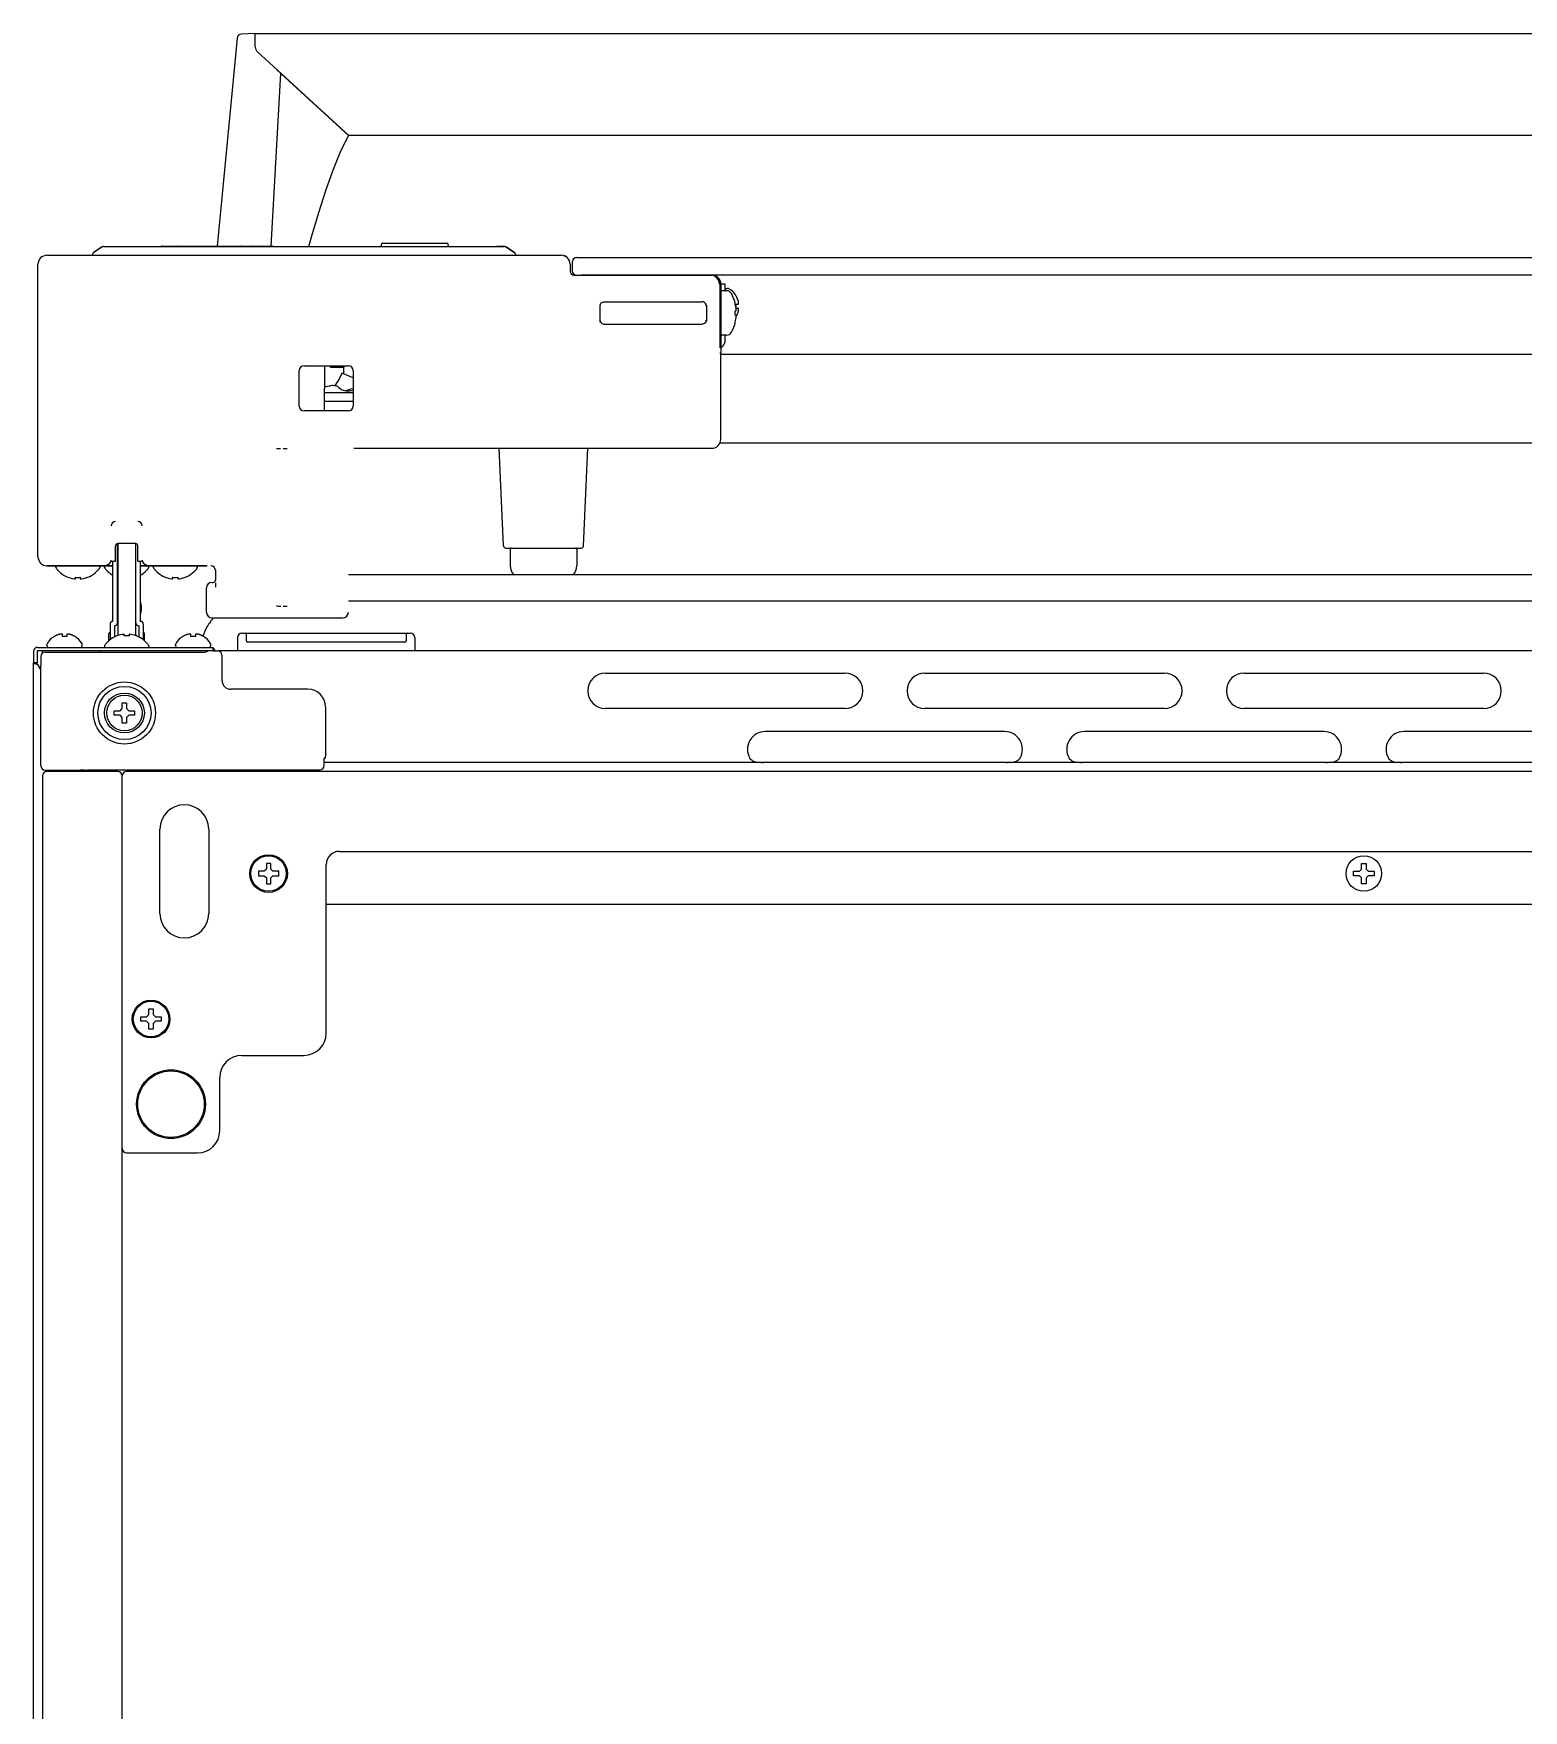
# Model space of a CAD drawing. Header units: millimetres. Extents: x -16733 to -11990, y 4333 to 7122.
# Drawn here: x -13986 to -13650, y 6743.9 to 7122 of the extents above; entities that cross this region are included whole.
import ezdxf

# ---------------------------------------------------------------- set-up
doc = ezdxf.new("R2010")
doc.units = ezdxf.units.MM
doc.header["$LTSCALE"] = 346.5
doc.layers.get('0').update_dxf_attribs({"linetype": 'CONTINUOUS'})

msp = doc.modelspace()

# ---------------------------------------------------------------- linework, layer by layer
at = {"color": 7, "linetype": 'Continuous'}
for p, q in [((-13940.14, 7120.98), (-13944.6, 7074.05)), ((-13936.04, 7122), (-13939.18, 7121.89)), ((-13936.04, 7118.98), (-13936.04, 7122)), ((-13936.04, 7122), (-13436.04, 7122)), ((-13914.96, 7099), (-13935.55, 7117.87)), ((-13932.43, 7074.05), (-13930.26, 7113)), ((-13915.04, 7099), (-13931.14, 7113.81)), ((-13457.13, 7099), (-13914.96, 7099)), ((-13907.54, 7074.25), (-13907.54, 7074.5)), ((-13907.29, 7074.75), (-13892.79, 7074.75)), ((-13892.54, 7074.25), (-13892.54, 7074.5)), ((-13983.04, 7072), (-13867.04, 7072)), ((-13972.71, 7072.24), (-13972.72, 7072)), ((-13972.68, 7072.39), (-13972.71, 7072.24)), ((-13972.48, 7072.64), (-13972.53, 7072.61)), ((-13970.53, 7073.92), (-13972.49, 7072.64)), ((-13970.53, 7073.92), (-13972.48, 7072.64)), ((-13970.25, 7074), (-13879.83, 7074)), ((-13970.08, 7074), (-13969.73, 7074)), ((-13957.08, 7074.05), (-13932.34, 7074.05)), ((-13880.16, 7074), (-13881.59, 7074)), ((-13880, 7074), (-13880.04, 7074)), ((-13877.6, 7072.64), (-13879.56, 7073.92)), ((-13879.56, 7073.92), (-13877.6, 7072.64)), ((-13877.53, 7072.59), (-13877.6, 7072.64)), ((-13877.37, 7072.24), (-13877.38, 7072.3)), ((-13877.37, 7072.24), (-13877.36, 7072)), ((-13864.54, 7070.51), (-13864.54, 7068.51)), ((-13863.54, 7071.51), (-13508.54, 7071.51)), ((-13985.04, 7004), (-13985.04, 7070)), ((-13865.04, 7070), (-13865.04, 7068.5)), ((-13865.04, 7070), (-13865.04, 7068.5)), ((-13865.04, 7070), (-13865.04, 7068.5)), ((-13864.09, 7067.5), (-13833.3, 7067.5)), ((-13509.54, 7067.51), (-13862.54, 7067.51)), ((-13833.3, 7067.5), (-13833.04, 7067.5)), ((-13833.3, 7067.5), (-13833.04, 7067.5)), ((-13831.3, 7065.5), (-13831.3, 7051.12)), ((-13831.04, 7065.5), (-13831.04, 7050)), ((-13831.04, 7065.5), (-13831.04, 7050)), ((-13830.04, 7065.5), (-13831.04, 7065.5)), ((-13829.75, 7064), (-13830.79, 7064)), ((-13830.04, 7064), (-13830.04, 7065.5)), ((-13829.44, 7064.5), (-13829.64, 7064.5)), ((-13858.29, 7057.24), (-13858.29, 7060.75)), ((-13857.29, 7061.54), (-13835.34, 7061.54)), ((-13834.26, 7060.75), (-13834.26, 7057.24)), ((-13827.85, 7061.3), (-13827.84, 7061.3)), ((-13827.6, 7062.8), (-13827.56, 7062.8)), ((-13827.6, 7061), (-13827.05, 7061)), ((-13827.05, 7060), (-13827.6, 7060)), ((-13827.6, 7059.57), (-13827.58, 7059.6)), ((-13858.24, 7056.91), (-13858.29, 7057.24)), ((-13857.29, 7056.45), (-13835.34, 7056.45)), ((-13827.84, 7056.7), (-13827.85, 7056.7)), ((-13827.56, 7058.2), (-13827.6, 7058.2)), ((-13829.75, 7054), (-13830.79, 7054)), ((-13830.04, 7052.91), (-13830.04, 7054)), ((-13831.29, 7050), (-13831.04, 7050)), ((-13831.04, 7051.08), (-13830.63, 7051.5)), ((-13541.04, 7049.6), (-13831.04, 7049.6)), ((-13831.04, 7030.5), (-13831.04, 7049.01)), ((-13926.13, 7038), (-13926.13, 7046)), ((-13925.04, 7047.09), (-13915.04, 7047.09)), ((-13920.39, 7047.09), (-13920.48, 7036.91)), ((-13919.04, 7046.79), (-13919.04, 7047.09)), ((-13919.04, 7046.79), (-13916.04, 7046.79)), ((-13913.95, 7044.38), (-13916.48, 7045.45)), ((-13916.04, 7047.09), (-13916.04, 7046.79)), ((-13916.04, 7045.27), (-13916.04, 7046.79)), ((-13913.95, 7046), (-13913.95, 7038)), ((-13913.95, 7041), (-13920.44, 7041)), ((-13917.25, 7042.27), (-13916.83, 7041.91)), ((-13915.04, 7036.91), (-13925.04, 7036.91)), ((-13913.95, 7039), (-13920.46, 7039)), ((-13540.8, 7029.6), (-13831.28, 7029.6)), ((-13913.79, 7028.5), (-13855.46, 7028.5)), ((-13913.79, 7028.5), (-13833.04, 7028.5)), ((-13880.06, 7006.48), (-13881.02, 7028.5)), ((-13862.02, 7006.48), (-13861.06, 7028.5)), ((-13967.54, 7003), (-13967.54, 7006.5)), ((-13967.14, 6989.1), (-13967.14, 7006.98)), ((-13967.04, 7007), (-13967.04, 6986.26)), ((-13963.04, 7007), (-13967.04, 7007)), ((-13963.04, 7007), (-13963.04, 6986.26)), ((-13962.94, 6989.1), (-13962.94, 7006.98)), ((-13962.54, 7003), (-13962.54, 7006.5)), ((-13968.58, 7003), (-13967.54, 7003)), ((-13968.14, 6989.45), (-13968.14, 7003)), ((-13967.14, 7003), (-13967.04, 7003)), ((-13963.04, 7003), (-13962.94, 7003)), ((-13962.54, 7003), (-13961.5, 7003)), ((-13961.94, 6989.45), (-13961.94, 7003)), ((-13879.56, 7006), (-13862.52, 7006)), ((-13878.54, 7005.75), (-13878.54, 7001.95)), ((-13863.54, 7005.75), (-13863.54, 7001.95)), ((-13968.14, 7002), (-13983.04, 7002)), ((-13982.34, 7002), (-13983.04, 7002)), ((-13983.04, 7002), (-13968.14, 7002)), ((-13981.04, 7001.68), (-13981.04, 7001.8)), ((-13980.54, 7000.96), (-13980.54, 7001)), ((-13980.54, 7001), (-13980.52, 7001)), ((-13976.59, 6999.04), (-13976.59, 6999.4)), ((-13975.49, 6999.4), (-13975.49, 6999.04)), ((-13971.56, 7001), (-13971.54, 7001)), ((-13971.54, 7001), (-13971.54, 7000.96)), ((-13971.04, 7001.68), (-13971.04, 7001.8)), ((-13970.04, 7001.68), (-13970.04, 7001.8)), ((-13969.54, 7000.96), (-13969.54, 7001)), ((-13969.54, 7001), (-13969.52, 7001)), ((-13969.29, 7002.26), (-13969.29, 7002)), ((-13967.04, 7002), (-13967.14, 7002)), ((-13967.04, 7002), (-13967.14, 7002)), ((-13962.94, 7002), (-13963.04, 7002)), ((-13962.94, 7002), (-13963.04, 7002)), ((-13947.04, 7002), (-13961.94, 7002)), ((-13961.94, 7002), (-13947.04, 7002)), ((-13960.79, 7002.26), (-13960.79, 7002)), ((-13960.56, 7001), (-13960.54, 7001)), ((-13960.54, 7001), (-13960.54, 7000.96)), ((-13960.04, 7001.68), (-13960.04, 7001.8)), ((-13959.04, 7001.68), (-13959.04, 7001.8)), ((-13958.54, 7000.96), (-13958.54, 7001)), ((-13958.54, 7001), (-13958.52, 7001)), ((-13954.59, 6999.04), (-13954.59, 6999.4)), ((-13953.49, 6999.4), (-13953.49, 6999.04)), ((-13949.56, 7001), (-13949.54, 7001)), ((-13949.54, 7001), (-13949.54, 7000.96)), ((-13949.04, 7001.68), (-13949.04, 7001.8)), ((-13947.04, 7002), (-13947.74, 7002)), ((-13945.04, 7001), (-13945.04, 6998.75)), ((-13915.04, 7000), (-13457.04, 7000)), ((-13947.04, 6991.5), (-13947.04, 6997)), ((-13945.79, 6998.25), (-13945.54, 6998.25)), ((-13457.04, 6994), (-13915.04, 6994)), ((-13968.79, 6988.8), (-13968.79, 6985.3)), ((-13967.79, 6988.45), (-13967.79, 6985.95)), ((-13962.29, 6988.45), (-13962.29, 6985.95)), ((-13961.29, 6988.8), (-13961.29, 6985.3)), ((-13945.79, 6990.25), (-13916.29, 6990.25)), ((-13985.14, 6983.6), (-13945.54, 6983.6)), ((-13983.04, 6984), (-13983.04, 6984.2)), ((-13981.34, 6986.04), (-13981.34, 6986.08)), ((-13979.54, 6986.04), (-13979.54, 6986.59)), ((-13978.54, 6986.59), (-13978.54, 6986.04)), ((-13976.74, 6986.08), (-13976.74, 6986.04)), ((-13975.04, 6984), (-13975.04, 6984.2)), ((-13970.04, 6983.91), (-13970.04, 6983.8)), ((-13969.54, 6984.6), (-13969.54, 6984.64)), ((-13969.52, 6984.6), (-13969.54, 6984.6)), ((-13969.09, 6985.04), (-13969.09, 6986.65)), ((-13965.59, 6986.19), (-13965.59, 6986.56)), ((-13964.49, 6986.56), (-13964.49, 6986.19)), ((-13960.99, 6985.04), (-13960.99, 6986.65)), ((-13960.54, 6984.6), (-13960.56, 6984.6)), ((-13960.54, 6984.64), (-13960.54, 6984.6)), ((-13960.04, 6983.91), (-13960.04, 6983.8)), ((-13954.04, 6984), (-13954.04, 6984.2)), ((-13952.34, 6986.04), (-13952.34, 6986.08)), ((-13950.54, 6986.04), (-13950.54, 6986.59)), ((-13949.54, 6986.59), (-13949.54, 6986.04)), ((-13947.74, 6986.08), (-13947.74, 6986.04)), ((-13946.04, 6984), (-13946.04, 6984.2)), ((-13945.54, 6982.8), (-13945.54, 6983.6)), ((-13940.04, 6985.8), (-13940.04, 6982.8)), ((-13939.04, 6986.8), (-13901.04, 6986.8)), ((-13938.04, 6985.05), (-13938.04, 6986.55)), ((-13902.29, 6984.8), (-13937.79, 6984.8)), ((-13902.04, 6986.55), (-13902.04, 6985.05)), ((-13900.04, 6985.8), (-13900.04, 6982.8)), ((-13986.04, 6982.8), (-13986.04, 6982.7)), ((-13986.04, 6982.8), (-13986.04, 6982.8)), ((-13986.04, 6982.7), (-13986.04, 6980.13)), ((-13986.04, 6426.5), (-13986.04, 6980.13)), ((-13985.24, 6980.13), (-13986.04, 6980.13)), ((-13985.24, 6982.7), (-13985.24, 6980.13)), ((-13985.14, 6979.72), (-13985.24, 6979.75)), ((-13985.14, 6982.8), (-13985.14, 6982.7)), ((-13945.54, 6982.8), (-13985.14, 6982.8)), ((-13984.42, 6981.55), (-13984.42, 6981.22)), ((-13984.04, 6982.33), (-13984.04, 6982.8)), ((-13983.42, 6982.55), (-13947.51, 6982.55)), ((-13971.04, 6982.8), (-13971.04, 6982.55)), ((-13946.57, 6982.78), (-13947.01, 6982.56)), ((-13945.54, 6982.8), (-13944.54, 6982.8)), ((-13427.54, 6982.8), (-13944.54, 6982.8)), ((-13943.54, 6981.8), (-13943.54, 6976.15)), ((-13985.14, 6979.72), (-13984.41, 6978.45)), ((-13984.41, 6956.93), (-13984.41, 6977.84)), ((-13857.04, 6977.8), (-13803.04, 6977.8)), ((-13785.04, 6977.8), (-13731.04, 6977.8)), ((-13713.04, 6977.8), (-13659.04, 6977.8)), ((-13924.19, 6974.15), (-13941.54, 6974.15)), ((-13967.84, 6968.3), (-13967.84, 6969.3)), ((-13967.84, 6969.3), (-13966.54, 6969.3)), ((-13966.54, 6969.3), (-13966.04, 6969.8)), ((-13966.04, 6969.8), (-13966.04, 6971.1)), ((-13966.04, 6971.1), (-13965.04, 6971.1)), ((-13965.04, 6971.1), (-13965.04, 6969.8)), ((-13965.04, 6969.8), (-13964.54, 6969.3)), ((-13964.54, 6969.3), (-13963.24, 6969.3)), ((-13963.24, 6969.3), (-13963.24, 6968.3)), ((-13920.19, 6970.15), (-13920.19, 6959.06)), ((-13803.04, 6969.8), (-13857.04, 6969.8)), ((-13731.04, 6969.8), (-13785.04, 6969.8)), ((-13659.04, 6969.8), (-13713.04, 6969.8)), ((-13966.54, 6968.3), (-13967.84, 6968.3)), ((-13966.04, 6967.8), (-13966.54, 6968.3)), ((-13966.04, 6966.5), (-13966.04, 6967.8)), ((-13965.04, 6966.5), (-13966.04, 6966.5)), ((-13964.54, 6968.3), (-13965.04, 6967.8)), ((-13965.04, 6967.8), (-13965.04, 6966.5)), ((-13963.24, 6968.3), (-13964.54, 6968.3)), ((-13767.04, 6964.6), (-13821.04, 6964.6)), ((-13695.04, 6964.6), (-13749.04, 6964.6)), ((-13623.04, 6964.6), (-13677.04, 6964.6)), ((-13920.5, 6957.38), (-13920.49, 6957.72)), ((-13451.59, 6957.6), (-13920.5, 6957.6)), ((-13920.5, 6956.95), (-13920.5, 6957.38)), ((-13920.49, 6958), (-13920.48, 6958.24)), ((-13920.49, 6957.72), (-13920.49, 6958)), ((-13984.04, 6954.6), (-13984.04, 6428.6)), ((-13983.41, 6955.93), (-13975.53, 6955.93)), ((-13967.04, 6955.6), (-13983.04, 6955.6)), ((-13982.04, 6955.8), (-13971.04, 6955.8)), ((-13973.55, 6955.95), (-13973.54, 6955.95)), ((-13973.54, 6955.95), (-13921.5, 6955.95)), ((-13971.42, 6955.95), (-13971.33, 6955.8)), ((-13971.04, 6955.95), (-13971.04, 6955.8)), ((-13966.04, 6428.6), (-13966.04, 6954.6)), ((-13407.04, 6955.6), (-13965.04, 6955.6)), ((-13957.54, 6923.6), (-13957.54, 6942.6)), ((-13946.54, 6942.6), (-13946.54, 6923.6)), ((-13932.54, 6934.9), (-13933.54, 6934.9)), ((-13933.54, 6934.9), (-13933.54, 6933.6)), ((-13932.54, 6933.6), (-13932.54, 6934.9)), ((-13920.04, 6896.6), (-13920.04, 6934.6)), ((-13917.04, 6937.6), (-13455.04, 6937.6)), ((-13686.54, 6933.6), (-13686.54, 6934.9)), ((-13686.54, 6934.9), (-13685.54, 6934.9)), ((-13685.54, 6934.9), (-13685.54, 6933.6)), ((-13934.04, 6933.1), (-13935.34, 6933.1)), ((-13935.34, 6933.1), (-13935.34, 6932.1)), ((-13935.34, 6932.1), (-13934.04, 6932.1)), ((-13933.54, 6933.6), (-13934.04, 6933.1)), ((-13934.04, 6932.1), (-13933.54, 6931.6)), ((-13933.54, 6931.6), (-13933.54, 6930.3)), ((-13932.04, 6933.1), (-13932.54, 6933.6)), ((-13932.54, 6931.6), (-13932.04, 6932.1)), ((-13932.54, 6930.3), (-13932.54, 6931.6)), ((-13930.74, 6933.1), (-13932.04, 6933.1)), ((-13932.04, 6932.1), (-13930.74, 6932.1)), ((-13930.74, 6932.1), (-13930.74, 6933.1)), ((-13688.34, 6932.1), (-13688.34, 6933.1)), ((-13688.34, 6933.1), (-13687.04, 6933.1)), ((-13687.04, 6932.1), (-13688.34, 6932.1)), ((-13687.04, 6933.1), (-13686.54, 6933.6)), ((-13686.54, 6931.6), (-13687.04, 6932.1)), ((-13686.54, 6930.3), (-13686.54, 6931.6)), ((-13685.54, 6933.6), (-13685.04, 6933.1)), ((-13685.04, 6932.1), (-13685.54, 6931.6)), ((-13685.54, 6931.6), (-13685.54, 6930.3)), ((-13685.04, 6933.1), (-13683.74, 6933.1)), ((-13683.74, 6932.1), (-13685.04, 6932.1)), ((-13683.74, 6933.1), (-13683.74, 6932.1)), ((-13933.54, 6930.3), (-13932.54, 6930.3)), ((-13685.54, 6930.3), (-13686.54, 6930.3)), ((-13452.04, 6925.6), (-13920.04, 6925.6)), ((-13960.54, 6900.3), (-13960.04, 6900.8)), ((-13960.04, 6900.8), (-13960.04, 6902.1)), ((-13960.04, 6902.1), (-13959.04, 6902.1)), ((-13959.04, 6902.1), (-13959.04, 6900.8)), ((-13959.04, 6900.8), (-13958.54, 6900.3)), ((-13961.84, 6899.3), (-13961.84, 6900.3)), ((-13961.84, 6900.3), (-13960.54, 6900.3)), ((-13960.54, 6899.3), (-13961.84, 6899.3)), ((-13960.04, 6898.8), (-13960.54, 6899.3)), ((-13960.04, 6897.5), (-13960.04, 6898.8)), ((-13959.04, 6897.5), (-13960.04, 6897.5)), ((-13958.54, 6899.3), (-13959.04, 6898.8)), ((-13959.04, 6898.8), (-13959.04, 6897.5)), ((-13958.54, 6900.3), (-13957.24, 6900.3)), ((-13957.24, 6899.3), (-13958.54, 6899.3)), ((-13957.24, 6900.3), (-13957.24, 6899.3)), ((-13939.04, 6891.6), (-13925.04, 6891.6)), ((-13944.04, 6874.6), (-13944.04, 6886.6)), ((-13965.04, 6869.6), (-13949.04, 6869.6))]:
    msp.add_line(p, q, dxfattribs=at)
for points in [[(-13923.97, 7074), (-13923.13, 7076.9), (-13921.64, 7081.86), (-13920.1, 7086.6), (-13918.54, 7091.02), (-13916.88, 7095.19), (-13915.04, 7099)], [(-13972.53, 7072.61), (-13972.62, 7072.52), (-13972.68, 7072.39)], [(-13877.47, 7072.52), (-13877.49, 7072.55), (-13877.52, 7072.58), (-13877.56, 7072.61), (-13877.59, 7072.64), (-13877.6, 7072.64)], [(-13877.39, 7072.38), (-13877.41, 7072.41), (-13877.42, 7072.45), (-13877.44, 7072.49), (-13877.47, 7072.52)], [(-13877.37, 7072.24), (-13877.37, 7072.27), (-13877.38, 7072.3), (-13877.38, 7072.34), (-13877.39, 7072.38)], [(-13920.48, 6958.24), (-13920.48, 6958.42), (-13920.48, 6958.5), (-13920.48, 6958.56), (-13920.47, 6958.61), (-13920.47, 6958.64), (-13920.47, 6958.65)]]:
    msp.add_lwpolyline(points, dxfattribs=at)
for centre, radius in [((-13965.54, 6968.8), 7), ((-13965.54, 6968.8), 6), ((-13965.54, 6968.8), 4.5), ((-13965.54, 6968.8), 4), ((-13933.04, 6932.6), 4.25), ((-13933.04, 6932.6), 4), ((-13686.04, 6932.6), 4), ((-13959.54, 6899.8), 4.25), ((-13959.54, 6899.8), 4), ((-13955.04, 6880.6), 7.75), ((-13955.04, 6880.6), 7.49)]:
    msp.add_circle(centre, radius, dxfattribs=at)
for centre, radius, start, end in [((-13939.14, 7120.89), 1, 92, 174.5732), ((-13934.54, 7118.98), 1.5, 180, 227.5), ((-13907.29, 7074.5), 0.25, 90, 180), ((-13892.79, 7074.5), 0.25, 0, 90), ((-13970.25, 7073.5), 0.5, 90, 123.0486), ((-13957.08, 7073.8), 0.25, 90, 125.431), ((-13939.34, 7073.8), 0.25, 90, 125.4986), ((-13937.06, 7073.8), 0.25, 54.492, 90), ((-13934.48, 7073.8), 0.25, 90, 126.5128), ((-13908.04, 7074.25), 0.5, 329.3637, 0), ((-13892.04, 7074.25), 0.5, 180, 210.6363), ((-13879.83, 7073.5), 0.5, 56.9322, 90.0007), ((-13877.87, 7072.22), 0.5, 2, 56.9332), ((-13867.04, 7070), 2, 0, 90), ((-13863.54, 7070.51), 1, 90, 180), ((-13863.54, 7068.51), 1, 180, 270), ((-13833.36, 7065.5), 2, 0.001, 89.999), ((-13833.04, 7065.5), 2, 0, 90), ((-13833.04, 7065.5), 2, 0, 90), ((-13830.79, 7063.75), 0.25, 90, 180), ((-13829.64, 7064.1), 0.4, 90, 157.5), ((-13829.75, 7062.75), 1.25, 28.6021, 90), ((-13829.44, 7064.1), 0.4, 59.6988, 90), ((-13831.66, 7060.3), 4.8, 31.3727, 59.6988), ((-13836.62, 7059), 9.08, 14.6676, 28.6021), ((-13857.28, 7060.75), 1.01, 160.8796, 179.9341), ((-13835.25, 7060.57), 0.932, 0.8159, 18.9377), ((-13836.51, 7059.07), 8.95, 12.6308, 14.3943), ((-13836.62, 7059), 8.79, 357.391, 2.609), ((-13836.52, 7059.07), 8.95, 4.1992, 12.6256), ((-13831.65, 7060.31), 4.75, 28.9687, 31.5341), ((-13831.35, 7060.5), 3.79, 0.0089, 7.5987), ((-13831.35, 7060.5), 3.79, 352.4013, 359.9911), ((-13836.5, 7059.08), 8.94, 3.3503, 4.1929), ((-13831.64, 7060.31), 4.75, 28.0074, 28.9684), ((-13831.64, 7060.31), 4.75, 26.6813, 28.0074), ((-13831.64, 7060.32), 4.74, 25.5402, 26.6812), ((-13831.64, 7060.32), 4.74, 24.5722, 25.5402), ((-13831.63, 7060.32), 4.73, 23.3175, 24.5722), ((-13831.63, 7060.32), 4.73, 22.5474, 23.3174), ((-13831.62, 7060.32), 4.72, 21.0025, 22.5476), ((-13831.61, 7060.33), 4.72, 20.5181, 21.0023), ((-13831.6, 7060.33), 4.7, 18.4656, 20.5187), ((-13831.6, 7060.66), 4.7, 339.4813, 341.5344), ((-13831.58, 7060.34), 4.68, 17.3773, 18.465), ((-13831.58, 7060.66), 4.68, 341.535, 342.6227), ((-13831.57, 7060.34), 4.67, 16.3949, 17.3772), ((-13831.57, 7060.65), 4.67, 342.6228, 343.6051), ((-13831.54, 7060.35), 4.64, 14.3176, 16.3964), ((-13831.54, 7060.64), 4.64, 343.6036, 345.6824), ((-13829.03, 7061.24), 2.01, 5.1401, 7.2744), ((-13829.04, 7061.25), 2.01, 352.7259, 354.7415), ((-13829.04, 7059.74), 2.01, 5.2585, 7.2741), ((-13829.03, 7059.75), 2.01, 352.7256, 354.8598), ((-13829.01, 7061.25), 1.98, 4.2856, 5.1372), ((-13829, 7061.25), 1.97, 355.3984, 356.7833), ((-13829.01, 7061.25), 1.98, 354.7442, 355.3991), ((-13829.01, 7059.75), 1.98, 4.6009, 5.2558), ((-13829, 7059.75), 1.97, 3.2167, 4.6016), ((-13829.01, 7059.75), 1.98, 354.8627, 355.7144), ((-13829, 7061.25), 1.97, 3.0233, 4.286), ((-13828.99, 7061.25), 1.96, 1.9964, 3.0228), ((-13828.98, 7061.25), 1.95, 0.9261, 1.9964), ((-13828.98, 7061.25), 1.95, 358.8459, 0.9258), ((-13828.98, 7061.25), 1.96, 357.6234, 358.8455), ((-13828.99, 7061.25), 1.96, 356.7841, 357.6235), ((-13828.99, 7059.75), 1.96, 2.3765, 3.2159), ((-13828.98, 7059.75), 1.95, 1.1545, 2.3767), ((-13828.98, 7059.75), 1.95, 359.0741, 1.1541), ((-13828.98, 7059.75), 1.95, 358.0037, 359.0738), ((-13828.99, 7059.75), 1.96, 356.9771, 358.0037), ((-13829, 7059.75), 1.97, 355.714, 356.9766), ((-13835.25, 7057.42), 0.932, 341.0953, 359.1841), ((-13836.62, 7059), 9.08, 331.3979, 345.3324), ((-13836.51, 7058.92), 8.95, 345.6057, 347.3692), ((-13836.52, 7058.92), 8.95, 347.3743, 355.8008), ((-13831.65, 7060.68), 4.75, 328.466, 330.6408), ((-13831.66, 7060.7), 4.8, 327.8562, 328.6273), ((-13836.5, 7058.92), 8.94, 355.8071, 356.6497), ((-13831.65, 7060.68), 4.75, 330.641, 331.0316), ((-13831.64, 7060.68), 4.75, 331.0316, 331.9926), ((-13831.64, 7060.68), 4.75, 331.9926, 333.3187), ((-13831.64, 7060.68), 4.74, 333.3188, 334.4598), ((-13831.64, 7060.68), 4.74, 334.4598, 335.4278), ((-13831.63, 7060.68), 4.73, 335.4278, 336.6825), ((-13831.63, 7060.67), 4.73, 336.6826, 337.4526), ((-13831.62, 7060.67), 4.72, 337.4524, 338.9975), ((-13831.61, 7060.67), 4.72, 338.9977, 339.4819), ((-13830.79, 7054.25), 0.25, 180, 270), ((-13832.04, 7052.91), 2, 315, 0), ((-13829.75, 7055.25), 1.25, 270, 331.3979), ((-13925.04, 7046), 1.09, 90, 180), ((-13915.04, 7046), 1.09, 0, 90), ((-13924.71, 7083.53), 41.34, 275.9558, 277.861), ((-13922.73, 7071.01), 30.32, 283.3098, 286.8618), ((-13925.04, 7038), 1.09, 180, 270), ((-13915.04, 7038), 1.09, 270, 0), ((-13929.7, 6963.53), 64.8, 89.2277, 90.0631), ((-13967.04, 7006.5), 0.5, 90, 180), ((-13963.04, 7006.5), 0.5, 0, 90), ((-13879.56, 7006.5), 0.5, 182.5, 270), ((-13862.52, 7006.5), 0.5, 270, 357.5), ((-13983.04, 7004), 2, 180, 270), ((-13983.04, 7004), 2, 180, 270), ((-13967.14, 7004.3), 0.1, 270, 0), ((-13962.94, 7004.3), 0.1, 180, 270), ((-13878.29, 7005.75), 0.25, 90, 180), ((-13863.79, 7005.75), 0.25, 0, 90), ((-13980.84, 7001.8), 0.2, 90, 180), ((-13980.84, 7001.68), 0.2, 180, 213.2419), ((-13976.24, 7004.7), 5.7, 213.2419, 221.0283), ((-13976.24, 7004.7), 5.67, 220.8174, 224.4834), ((-13976.12, 7005.35), 6.33, 263.1837, 265.7043), ((-13976.04, 7005.2), 5.82, 264.5821, 275.4179), ((-13975.97, 7005.35), 6.33, 274.2958, 276.8163), ((-13975.85, 7004.7), 5.67, 315.5167, 319.1826), ((-13975.84, 7004.7), 5.7, 318.9717, 326.7581), ((-13971.24, 7001.8), 0.2, 0, 90), ((-13971.24, 7001.68), 0.2, 326.7581, 0), ((-13969.84, 7001.8), 0.2, 90, 180), ((-13969.84, 7001.68), 0.2, 180, 213.2419), ((-13965.24, 7004.7), 5.7, 213.2419, 221.0283), ((-13965.24, 7004.7), 5.67, 220.8174, 224.4834), ((-13965.22, 7004.72), 5.69, 224.5157, 239.095), ((-13965.21, 7004.74), 5.71, 250.2852, 251.3486), ((-13964.87, 7004.74), 5.71, 288.6505, 289.7152), ((-13964.86, 7004.72), 5.69, 300.9047, 315.4843), ((-13964.85, 7004.7), 5.67, 315.5167, 319.1826), ((-13964.84, 7004.7), 5.7, 318.9717, 326.7581), ((-13960.24, 7001.8), 0.2, 0, 90), ((-13960.24, 7001.68), 0.2, 326.7581, 0), ((-13958.84, 7001.8), 0.2, 90, 180), ((-13958.84, 7001.68), 0.2, 180, 213.2419), ((-13954.24, 7004.7), 5.7, 213.2419, 221.0283), ((-13954.24, 7004.7), 5.67, 220.8174, 224.4834), ((-13954.12, 7005.35), 6.33, 263.1837, 265.7043), ((-13954.04, 7005.2), 5.82, 264.5821, 275.4179), ((-13953.97, 7005.35), 6.33, 274.2958, 276.8163), ((-13953.85, 7004.7), 5.67, 315.5167, 319.1826), ((-13953.84, 7004.7), 5.7, 318.9717, 326.7581), ((-13949.24, 7001.8), 0.2, 0, 90), ((-13949.24, 7001.68), 0.2, 326.7581, 0), ((-13947.04, 7004), 2, 270, 273.8298), ((-13945.54, 6998.75), 0.5, 269.9649, 0.0351), ((-13875.54, 7001.95), 3, 180, 220.7412), ((-13866.54, 7001.95), 3, 319.2588, 0), ((-13945.79, 6997), 1.25, 90.0026, 179.9974), ((-13969.78, 6992.45), 7.09, 15.2613, 18.079), ((-13967.32, 6992.45), 5.62, 342.8538, 17.1462), ((-13945.79, 6991.5), 1.25, 180.0026, 269.9974), ((-13930.38, 7057.72), 64.8, 269.2277, 270.0631), ((-13916.29, 6991.5), 1.25, 270.0026, 359.9974), ((-13968.14, 6988.8), 0.65, 90, 180), ((-13967.79, 6989.1), 0.65, 270, 0), ((-13969.78, 6992.45), 7.09, 341.921, 344.7387), ((-13962.29, 6989.1), 0.65, 180, 270), ((-13961.94, 6988.8), 0.65, 0, 90), ((-13940.1, 6984.06), 8, 148.0041, 165.2533), ((-13931.87, 6978.92), 17.7, 140.1874, 148.0041), ((-13985.14, 6982.7), 0.9, 90, 180), ((-13982.64, 6984.2), 0.4, 149.6988, 180), ((-13982.64, 6984), 0.4, 180, 270), ((-13978.84, 6981.98), 4.8, 121.3727, 149.6988), ((-13978.85, 6981.99), 4.75, 118.9687, 121.5341), ((-13978.86, 6981.99), 4.75, 118.0074, 118.9684), ((-13978.86, 6982), 4.75, 116.6813, 118.0074), ((-13978.86, 6982), 4.74, 115.5402, 116.6812), ((-13978.86, 6982), 4.74, 114.5722, 115.5402), ((-13978.86, 6982.01), 4.73, 113.3175, 114.5722), ((-13978.87, 6982.01), 4.73, 112.5474, 113.3174), ((-13978.87, 6982.02), 4.72, 111.0025, 112.5476), ((-13978.87, 6982.03), 4.72, 110.5181, 111.0023), ((-13978.87, 6982.04), 4.7, 108.4656, 110.5187), ((-13978.88, 6982.05), 4.68, 107.3773, 108.465), ((-13978.89, 6982.07), 4.67, 106.3949, 107.3772), ((-13978.89, 6982.1), 4.64, 104.3176, 106.3964), ((-13979.79, 6984.6), 2.01, 95.2585, 97.2741), ((-13979.79, 6984.62), 1.98, 94.6009, 95.2558), ((-13979.79, 6984.64), 1.97, 93.2167, 94.6016), ((-13979.79, 6984.65), 1.96, 92.3765, 93.2159), ((-13979.79, 6984.65), 1.95, 91.1545, 92.3767), ((-13979.79, 6984.66), 1.95, 89.0741, 91.1541), ((-13979.79, 6984.66), 1.95, 88.0037, 89.0738), ((-13979.79, 6984.65), 1.96, 86.9771, 88.0037), ((-13979.79, 6984.64), 1.97, 85.714, 86.9766), ((-13979.79, 6984.63), 1.98, 84.8627, 85.7144), ((-13979.8, 6984.6), 2.01, 82.7256, 84.8598), ((-13979.04, 6982.28), 3.8, 82.4351, 97.5649), ((-13978.29, 6984.6), 2.01, 95.1401, 97.2744), ((-13978.29, 6984.63), 1.98, 94.2856, 95.1372), ((-13978.29, 6984.64), 1.97, 93.0233, 94.286), ((-13978.29, 6984.65), 1.96, 91.9964, 93.0228), ((-13978.29, 6984.66), 1.95, 90.9261, 91.9964), ((-13978.29, 6984.66), 1.95, 88.8459, 90.9258), ((-13978.29, 6984.65), 1.96, 87.6234, 88.8455), ((-13978.29, 6984.65), 1.96, 86.7841, 87.6235), ((-13978.29, 6984.64), 1.97, 85.3984, 86.7833), ((-13978.29, 6984.62), 1.98, 84.7442, 85.3991), ((-13978.3, 6984.6), 2.01, 82.7259, 84.7415), ((-13979.19, 6982.1), 4.64, 73.6036, 75.6824), ((-13979.2, 6982.07), 4.67, 72.6228, 73.6051), ((-13979.2, 6982.05), 4.68, 71.535, 72.6227), ((-13979.21, 6982.04), 4.7, 69.4813, 71.5344), ((-13979.21, 6982.03), 4.72, 68.9977, 69.4819), ((-13979.21, 6982.02), 4.72, 67.4524, 68.9975), ((-13979.22, 6982.01), 4.73, 66.6826, 67.4526), ((-13979.22, 6982.01), 4.73, 65.4278, 66.6825), ((-13979.22, 6982), 4.74, 64.4598, 65.4278), ((-13979.22, 6982), 4.74, 63.3188, 64.4598), ((-13979.22, 6982), 4.75, 61.9926, 63.3187), ((-13979.23, 6981.99), 4.75, 61.0316, 61.9926), ((-13979.23, 6981.99), 4.75, 58.4659, 61.0313), ((-13979.24, 6981.98), 4.8, 30.3012, 58.6273), ((-13975.44, 6984), 0.4, 270, 0), ((-13975.44, 6984.2), 0.4, 0, 30.3012), ((-13969.84, 6983.91), 0.2, 146.7581, 180), ((-13969.84, 6983.8), 0.2, 180, 270), ((-13965.24, 6980.9), 5.7, 138.9717, 146.7581), ((-13965.24, 6980.89), 5.67, 135.5167, 139.1826), ((-13968.79, 6986.65), 0.3, 90, 180), ((-13965.12, 6980.24), 6.33, 94.2958, 96.8163), ((-13965.04, 6980.39), 5.82, 84.5821, 95.4179), ((-13964.97, 6980.24), 6.33, 83.1837, 85.7043), ((-13961.29, 6986.65), 0.3, 0, 90), ((-13964.85, 6980.89), 5.67, 40.8174, 44.4834), ((-13964.84, 6980.9), 5.7, 33.2419, 41.0283), ((-13960.24, 6983.8), 0.2, 270, 0), ((-13960.24, 6983.91), 0.2, 0, 33.2419), ((-13953.64, 6984.2), 0.4, 149.6988, 180), ((-13953.64, 6984), 0.4, 180, 270), ((-13949.84, 6981.98), 4.8, 121.3727, 149.6988), ((-13949.85, 6981.99), 4.75, 118.9687, 121.5341), ((-13949.86, 6981.99), 4.75, 118.0074, 118.9684), ((-13949.86, 6982), 4.75, 116.6813, 118.0074), ((-13949.86, 6982), 4.74, 115.5402, 116.6812), ((-13949.86, 6982), 4.74, 114.5722, 115.5402), ((-13949.86, 6982.01), 4.73, 113.3175, 114.5722), ((-13949.87, 6982.01), 4.73, 112.5474, 113.3174), ((-13949.87, 6982.02), 4.72, 111.0025, 112.5476), ((-13949.87, 6982.03), 4.72, 110.5181, 111.0023), ((-13949.87, 6982.04), 4.7, 108.4656, 110.5187), ((-13949.88, 6982.05), 4.68, 107.3773, 108.465), ((-13949.89, 6982.07), 4.67, 106.3949, 107.3772), ((-13949.89, 6982.1), 4.64, 104.3176, 106.3964), ((-13950.79, 6984.6), 2.01, 95.2585, 97.2741), ((-13950.79, 6984.62), 1.98, 94.6009, 95.2558), ((-13950.79, 6984.64), 1.97, 93.2167, 94.6016), ((-13950.79, 6984.65), 1.96, 92.3765, 93.2159), ((-13950.79, 6984.65), 1.95, 91.1545, 92.3767), ((-13950.79, 6984.66), 1.95, 89.0741, 91.1541), ((-13950.79, 6984.66), 1.95, 88.0037, 89.0738), ((-13950.79, 6984.65), 1.96, 86.9771, 88.0037), ((-13950.79, 6984.64), 1.97, 85.714, 86.9766), ((-13950.79, 6984.63), 1.98, 84.8627, 85.7144), ((-13950.8, 6984.6), 2.01, 82.7256, 84.8598), ((-13950.04, 6982.28), 3.8, 82.4351, 97.5649), ((-13949.29, 6984.6), 2.01, 95.1401, 97.2744), ((-13949.29, 6984.63), 1.98, 94.2856, 95.1372), ((-13949.29, 6984.64), 1.97, 93.0233, 94.286), ((-13949.29, 6984.65), 1.96, 91.9964, 93.0228), ((-13949.29, 6984.66), 1.95, 90.9261, 91.9964), ((-13949.29, 6984.66), 1.95, 88.8459, 90.9258), ((-13949.29, 6984.65), 1.96, 87.6234, 88.8455), ((-13949.29, 6984.65), 1.96, 86.7841, 87.6235), ((-13949.29, 6984.64), 1.97, 85.3984, 86.7833), ((-13949.29, 6984.62), 1.98, 84.7442, 85.3991), ((-13949.3, 6984.6), 2.01, 82.7259, 84.7415), ((-13950.19, 6982.1), 4.64, 73.6036, 75.6824), ((-13950.2, 6982.07), 4.67, 72.6228, 73.6051), ((-13950.2, 6982.05), 4.68, 71.535, 72.6227), ((-13950.21, 6982.04), 4.7, 69.4813, 71.5344), ((-13950.21, 6982.03), 4.72, 68.9977, 69.4819), ((-13950.21, 6982.02), 4.72, 67.4524, 68.9975), ((-13950.22, 6982.01), 4.73, 66.6826, 67.4526), ((-13950.22, 6982.01), 4.73, 65.4278, 66.6825), ((-13950.22, 6982), 4.74, 64.4598, 65.4278), ((-13950.22, 6982), 4.74, 63.3188, 64.4598), ((-13950.22, 6982), 4.75, 61.9926, 63.3187), ((-13950.23, 6981.99), 4.75, 61.0316, 61.9926), ((-13950.23, 6981.99), 4.75, 58.4659, 61.0313), ((-13950.24, 6981.98), 4.8, 30.3012, 58.6273), ((-13946.44, 6984), 0.4, 270, 0), ((-13946.44, 6984.2), 0.4, 0, 30.3012), ((-13939.04, 6985.8), 1, 90, 180), ((-13938.29, 6986.55), 0.25, 0, 90), ((-13937.79, 6985.05), 0.25, 180, 270), ((-13902.29, 6985.05), 0.25, 270, 0), ((-13901.79, 6986.55), 0.25, 90, 180), ((-13901.04, 6985.8), 1, 0, 90), ((-13985.14, 6982.7), 0.1, 90, 180), ((-13946.04, 6982.7), 0.9, 6.3806, 56.251), ((-13857.04, 6973.8), 4, 90, 270), ((-13803.04, 6973.8), 4, 270, 90), ((-13785.04, 6973.8), 4, 90, 270), ((-13731.04, 6973.8), 4, 270, 90), ((-13713.04, 6973.8), 4, 90, 270), ((-13659.04, 6973.8), 4, 270, 90), ((-13821.04, 6960.6), 4, 90, 210), ((-13767.04, 6960.6), 4, 330, 90), ((-13749.04, 6960.6), 4, 90, 210), ((-13695.04, 6960.6), 4, 330, 90), ((-13677.04, 6960.6), 4, 90, 210), ((-13921.2, 6959.07), 1.01, 315.003, 329.3545), ((-13983.04, 6954.6), 1, 90, 180), ((-13982.04, 6953.8), 2, 90, 115.803), ((-13967.04, 6954.6), 1, 0, 90), ((-13965.04, 6954.6), 1, 90, 180), ((-13921.5, 6956.95), 1, 270.0066, 359.6978), ((-13952.04, 6942.6), 5.5, 0, 180), ((-13917.04, 6934.6), 3, 90, 180), ((-13952.04, 6923.6), 5.5, 180, 0), ((-13959.54, 6893.8), 4.75, 131.4767, 133.9687), ((-13959.54, 6893.8), 4.75, 46.0313, 48.5233), ((-13925.04, 6896.6), 5, 270, 0), ((-13939.04, 6886.6), 5, 90, 180), ((-13949.04, 6874.6), 5, 270, 0), ((-13965.04, 6870.6), 1, 180, 270)]:
    msp.add_arc(centre, radius, start, end, dxfattribs=at)
for centre, major_axis, ratio, start_param, end_param in [((-13983.04, 7070), (-1.41, 1.41), 0.999695, -0.785246, 0.785246), ((-13867.04, 7070), (1.41, 1.41), 0.999695, 5.497939, 7.068431), ((-13864.04, 7068.5), (1, 0), 0.999848, 3.141593, 4.661558), ((-13833.3, 7065.5), (2, 0), 0.999848, 0, 1.570796), ((-13831.06, 7049.01), (0, 1), 0.017455, 4.712389, 6.225414), ((-13925.04, 7044.5), (8.19, 5.99), 0.623736, -1.112301, -0.743074), ((-13833.04, 7030.5), (-1.41, 1.41), 0.999695, 2.356347, 3.926839), ((-13967.54, 7011), (-0.708, 0.708), 0.998783, -0.784789, 0.784789), ((-13962.54, 7011), (0.708, 0.708), 0.998783, 5.498396, 7.067974), ((-13983.04, 7004), (1.41, 1.41), 0.999695, 2.356347, 3.926839), ((-13969.54, 7003.26), (-0.895, 0.447), 0.999239, 2.034627, 3.604814), ((-13960.54, 7003.26), (0.895, 0.447), 0.999239, 2.678371, 4.248559), ((-13946.04, 7001), (0.707, 0.707), 0.999695, 5.497939, 7.068431), ((-13983.42, 6981.55), (-0.447, 0.895), 0.99981, -0.463541, 1.107103), ((-13984.41, 6981.21), (0, 1.84), 0.004753, 1.563477, 2.722757), ((-13947.51, 6982.56), (0.5, 0), 0.017455, 4.712389, 6.248279), ((-13945.58, 6982.78), (1, 0), 0.017455, 1.570796, 3.106686), ((-13944.54, 6981.8), (0.707, 0.707), 0.999695, 5.497939, 7.068431), ((-13984.42, 6977.86), (0, 1.84), 0.004753, 4.70507, 5.864349), ((-13941.54, 6976.15), (1.41, 1.41), 0.999695, 2.356347, 3.926839), ((-13924.19, 6970.15), (2.83, 2.83), 0.999695, 5.497939, 7.068431), ((-13921.19, 6959.06), (0.707, 0.707), 0.999695, 4.96393, 5.497939), ((-13983.41, 6956.93), (0.707, 0.707), 0.999924, 2.356233, 3.926953)]:
    msp.add_ellipse(centre, major_axis=major_axis, ratio=ratio, start_param=start_param, end_param=end_param, dxfattribs=at)
for points in [[(-13953.4, 7074), (-13953.43, 7074.03), (-13953.47, 7074.05), (-13953.52, 7074.05)], [(-13946.82, 7074), (-13946.81, 7074.02), (-13946.79, 7074.05), (-13946.76, 7074.05)], [(-13932.02, 7074), (-13932.12, 7074.03), (-13932.24, 7074.05), (-13932.34, 7074.05)], [(-13864.09, 7067.5), (-13864.26, 7067.5), (-13864.44, 7067.54), (-13864.59, 7067.63)], [(-13858.27, 7060.79), (-13858.24, 7060.9), (-13858.19, 7061.02), (-13858.13, 7061.11)], [(-13858.27, 7057.2), (-13858.24, 7057.09), (-13858.19, 7056.98), (-13858.13, 7056.88)], [(-13827.6, 7058.42), (-13827.65, 7058.51), (-13827.75, 7058.55), (-13827.85, 7058.6)]]:
    msp.add_open_spline(points, degree=3, dxfattribs=at)
for points, knots in [([(-13858.13, 7061.11), (-13858.09, 7061.17), (-13857.88, 7061.41), (-13857.55, 7061.54), (-13857.29, 7061.54)], [0, 0, 0, 0, 0.202427, 1, 1, 1, 1]), ([(-13834.37, 7060.88), (-13834.43, 7061.04), (-13834.67, 7061.39), (-13835.1, 7061.54), (-13835.34, 7061.54)], [0, 0, 0, 0, 0.418819, 1, 1, 1, 1]), ([(-13827.85, 7059.4), (-13827.82, 7059.41), (-13827.73, 7059.46), (-13827.64, 7059.52), (-13827.6, 7059.57)], [0, 0, 0, 0, 0.314454, 1, 1, 1, 1]), ([(-13858.13, 7056.88), (-13858.09, 7056.83), (-13857.88, 7056.58), (-13857.55, 7056.45), (-13857.29, 7056.45)], [0, 0, 0, 0, 0.202427, 1, 1, 1, 1]), ([(-13834.37, 7057.12), (-13834.43, 7056.96), (-13834.67, 7056.6), (-13835.1, 7056.45), (-13835.34, 7056.45)], [0, 0, 0, 0, 0.418831, 1, 1, 1, 1]), ([(-13827.58, 7058.4), (-13827.58, 7058.4), (-13827.59, 7058.41), (-13827.59, 7058.42), (-13827.6, 7058.42)], [0, 0, 0, 0, 0.489527, 1, 1, 1, 1]), ([(-13917.25, 7042.27), (-13917.46, 7042.44), (-13918.09, 7042.62), (-13918.71, 7042.63), (-13919.06, 7042.59)], [0, 0, 0, 0, 0.439845, 1, 1, 1, 1]), ([(-13916.83, 7041.91), (-13916.49, 7041.62), (-13915.46, 7041.4), (-13914.47, 7041.44), (-13913.95, 7041.58)], [0, 0, 0, 0, 0.452388, 1, 1, 1, 1]), ([(-13930.31, 7028.33), (-13930.39, 7028.33), (-13930.71, 7028.33), (-13931.02, 7028.33), (-13931.25, 7028.33)], [0, 0, 0, 0, 0.268802, 1, 1, 1, 1]), ([(-13980.28, 7000.73), (-13979.83, 7000.27), (-13978.76, 6999.51), (-13977.51, 6999.14), (-13976.87, 6999.07)], [0, 0, 0, 0, 0.499968, 1, 1, 1, 1]), ([(-13975.21, 6999.07), (-13974.58, 6999.14), (-13973.32, 6999.51), (-13972.25, 7000.27), (-13971.81, 7000.73)], [0, 0, 0, 0, 0.500033, 1, 1, 1, 1]), ([(-13958.28, 7000.73), (-13957.83, 7000.27), (-13956.76, 6999.51), (-13955.51, 6999.14), (-13954.87, 6999.07)], [0, 0, 0, 0, 0.499968, 1, 1, 1, 1]), ([(-13953.21, 6999.07), (-13952.58, 6999.14), (-13951.32, 6999.51), (-13950.25, 7000.27), (-13949.81, 7000.73)], [0, 0, 0, 0, 0.500033, 1, 1, 1, 1]), ([(-13944.93, 6997.16), (-13944.93, 6997.25), (-13944.93, 6997.56), (-13944.93, 6997.88), (-13944.93, 6998.11)], [0, 0, 0, 0, 0.269456, 1, 1, 1, 1]), ([(-13929.77, 6992.91), (-13929.69, 6992.91), (-13929.37, 6992.91), (-13929.06, 6992.92), (-13928.83, 6992.92)], [0, 0, 0, 0, 0.268802, 1, 1, 1, 1]), ([(-13965.87, 6986.53), (-13966.51, 6986.45), (-13967.76, 6986.09), (-13968.83, 6985.32), (-13969.28, 6984.86)], [0, 0, 0, 0, 0.500033, 1, 1, 1, 1]), ([(-13960.81, 6984.86), (-13961.25, 6985.32), (-13962.32, 6986.09), (-13963.58, 6986.45), (-13964.21, 6986.53)], [0, 0, 0, 0, 0.499968, 1, 1, 1, 1]), ([(-13985.24, 6979.75), (-13985.35, 6979.78), (-13985.5, 6979.82), (-13985.69, 6979.89), (-13985.81, 6979.93), (-13985.9, 6979.98), (-13985.99, 6980.03), (-13986.04, 6980.09), (-13986.04, 6980.13)], [0, 0, 0, 0, 0.359224, 0.519996, 0.661923, 0.781448, 0.876576, 1, 1, 1, 1]), ([(-13985.14, 6979.72), (-13985.17, 6979.78), (-13985.22, 6979.92), (-13985.24, 6980.06), (-13985.24, 6980.13)], [0, 0, 0, 0, 0.511491, 1, 1, 1, 1]), ([(-13985.14, 6982.76), (-13985.13, 6982.76), (-13985.1, 6982.78), (-13985.07, 6982.8), (-13985.04, 6982.8)], [0, 0, 0, 0, 0.27562, 1, 1, 1, 1]), ([(-13821.04, 6957.6), (-13821.37, 6957.6), (-13821.85, 6957.59), (-13822.49, 6957.62), (-13822.96, 6957.66), (-13823.4, 6957.76), (-13823.82, 6957.94), (-13824.2, 6958.23), (-13824.41, 6958.47), (-13824.51, 6958.6)], [0, 0, 0, 0, 0.259452, 0.386097, 0.509333, 0.62932, 0.748478, 0.871282, 1, 1, 1, 1]), ([(-13763.58, 6958.6), (-13763.67, 6958.47), (-13763.88, 6958.23), (-13764.26, 6957.94), (-13764.68, 6957.76), (-13765.12, 6957.66), (-13765.59, 6957.62), (-13766.23, 6957.59), (-13766.71, 6957.6), (-13767.04, 6957.6)], [0, 0, 0, 0, 0.128718, 0.251522, 0.37068, 0.490667, 0.613903, 0.740548, 1, 1, 1, 1]), ([(-13749.04, 6957.6), (-13749.37, 6957.6), (-13749.85, 6957.59), (-13750.49, 6957.62), (-13750.96, 6957.66), (-13751.4, 6957.76), (-13751.82, 6957.94), (-13752.2, 6958.23), (-13752.41, 6958.47), (-13752.51, 6958.6)], [0, 0, 0, 0, 0.259452, 0.386097, 0.509333, 0.62932, 0.748478, 0.871282, 1, 1, 1, 1]), ([(-13691.58, 6958.6), (-13691.67, 6958.47), (-13691.88, 6958.23), (-13692.26, 6957.94), (-13692.68, 6957.76), (-13693.12, 6957.66), (-13693.59, 6957.62), (-13694.23, 6957.59), (-13694.71, 6957.6), (-13695.04, 6957.6)], [0, 0, 0, 0, 0.128718, 0.251522, 0.37068, 0.490667, 0.613903, 0.740548, 1, 1, 1, 1]), ([(-13677.04, 6957.6), (-13677.37, 6957.6), (-13677.85, 6957.59), (-13678.49, 6957.62), (-13678.96, 6957.66), (-13679.4, 6957.76), (-13679.82, 6957.94), (-13680.2, 6958.23), (-13680.41, 6958.47), (-13680.51, 6958.6)], [0, 0, 0, 0, 0.259452, 0.386097, 0.509333, 0.62932, 0.748478, 0.871282, 1, 1, 1, 1]), ([(-13974.53, 6955.94), (-13974.64, 6955.93), (-13974.97, 6955.94), (-13975.31, 6955.93), (-13975.53, 6955.93)], [0, 0, 0, 0, 0.32946, 1, 1, 1, 1]), ([(-13974.53, 6955.94), (-13974.41, 6955.95), (-13974.09, 6955.94), (-13973.76, 6955.95), (-13973.55, 6955.95)], [0, 0, 0, 0, 0.361478, 1, 1, 1, 1])]:
    msp.add_open_spline(points, degree=3, knots=knots, dxfattribs=at)

doc.saveas('drawing.dxf')
